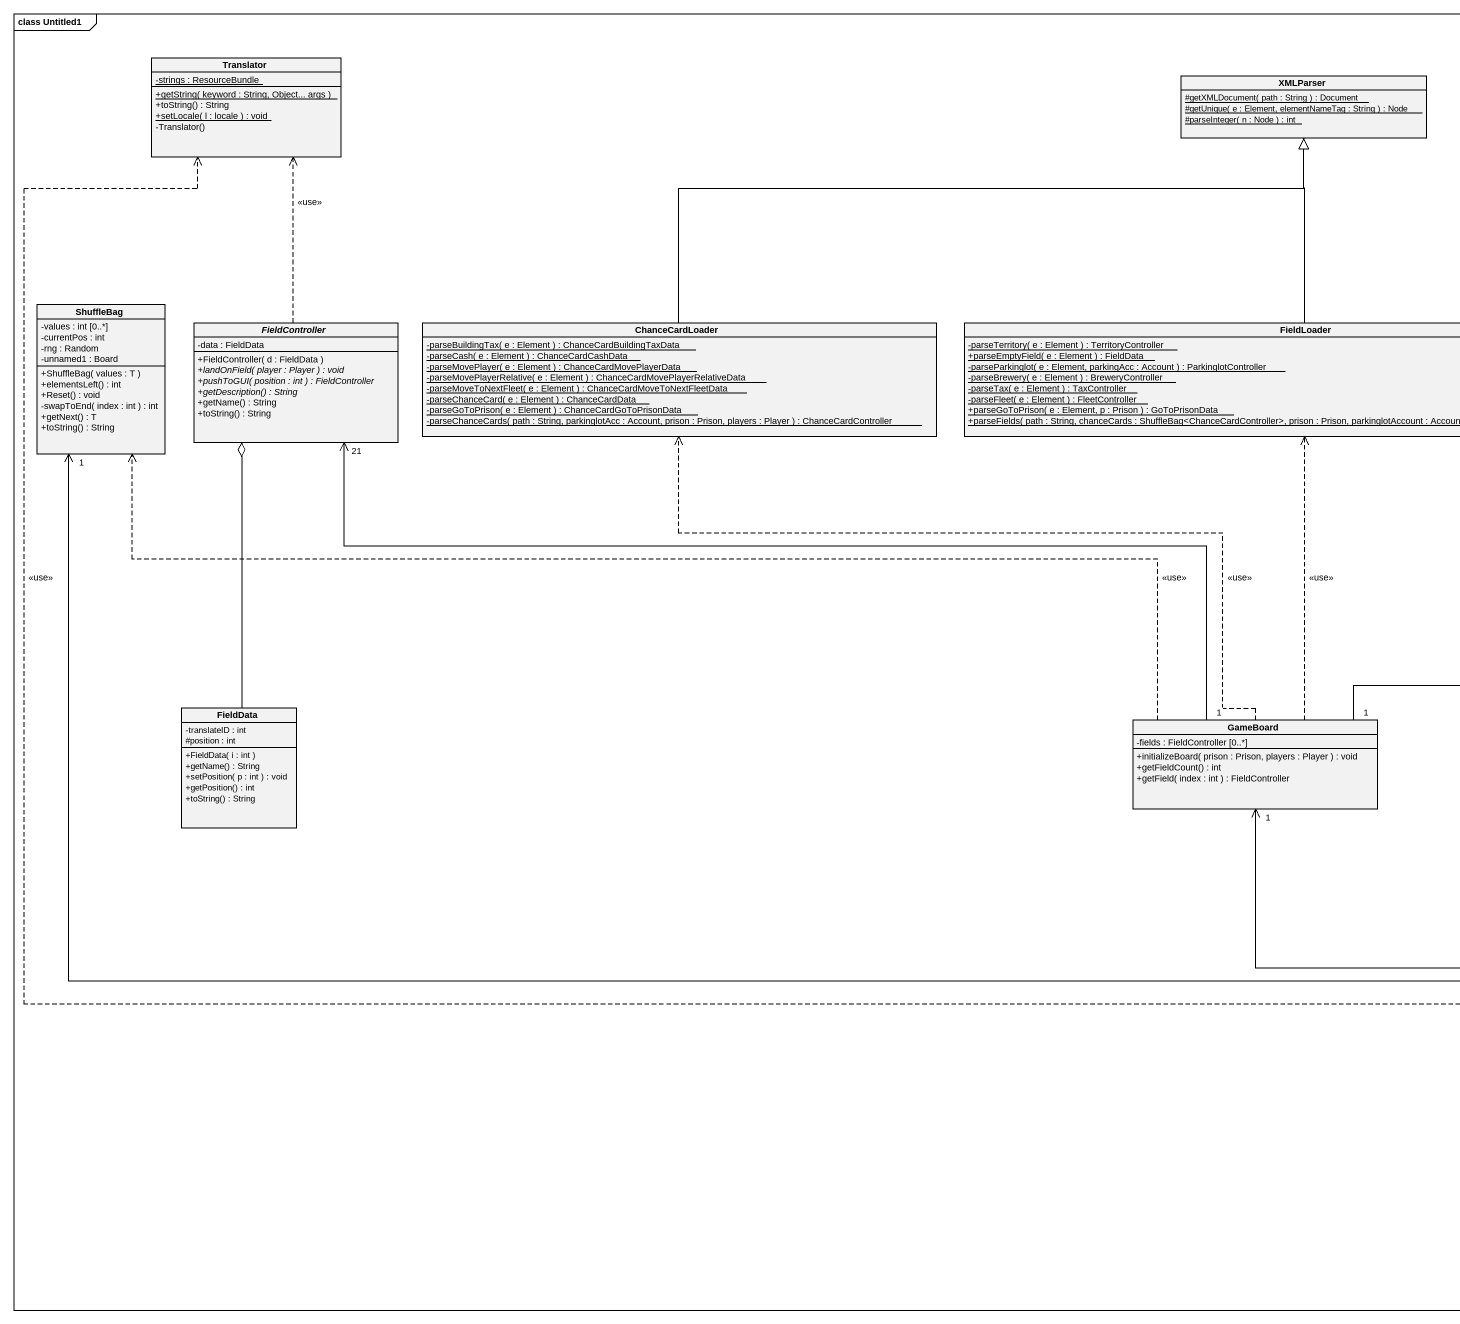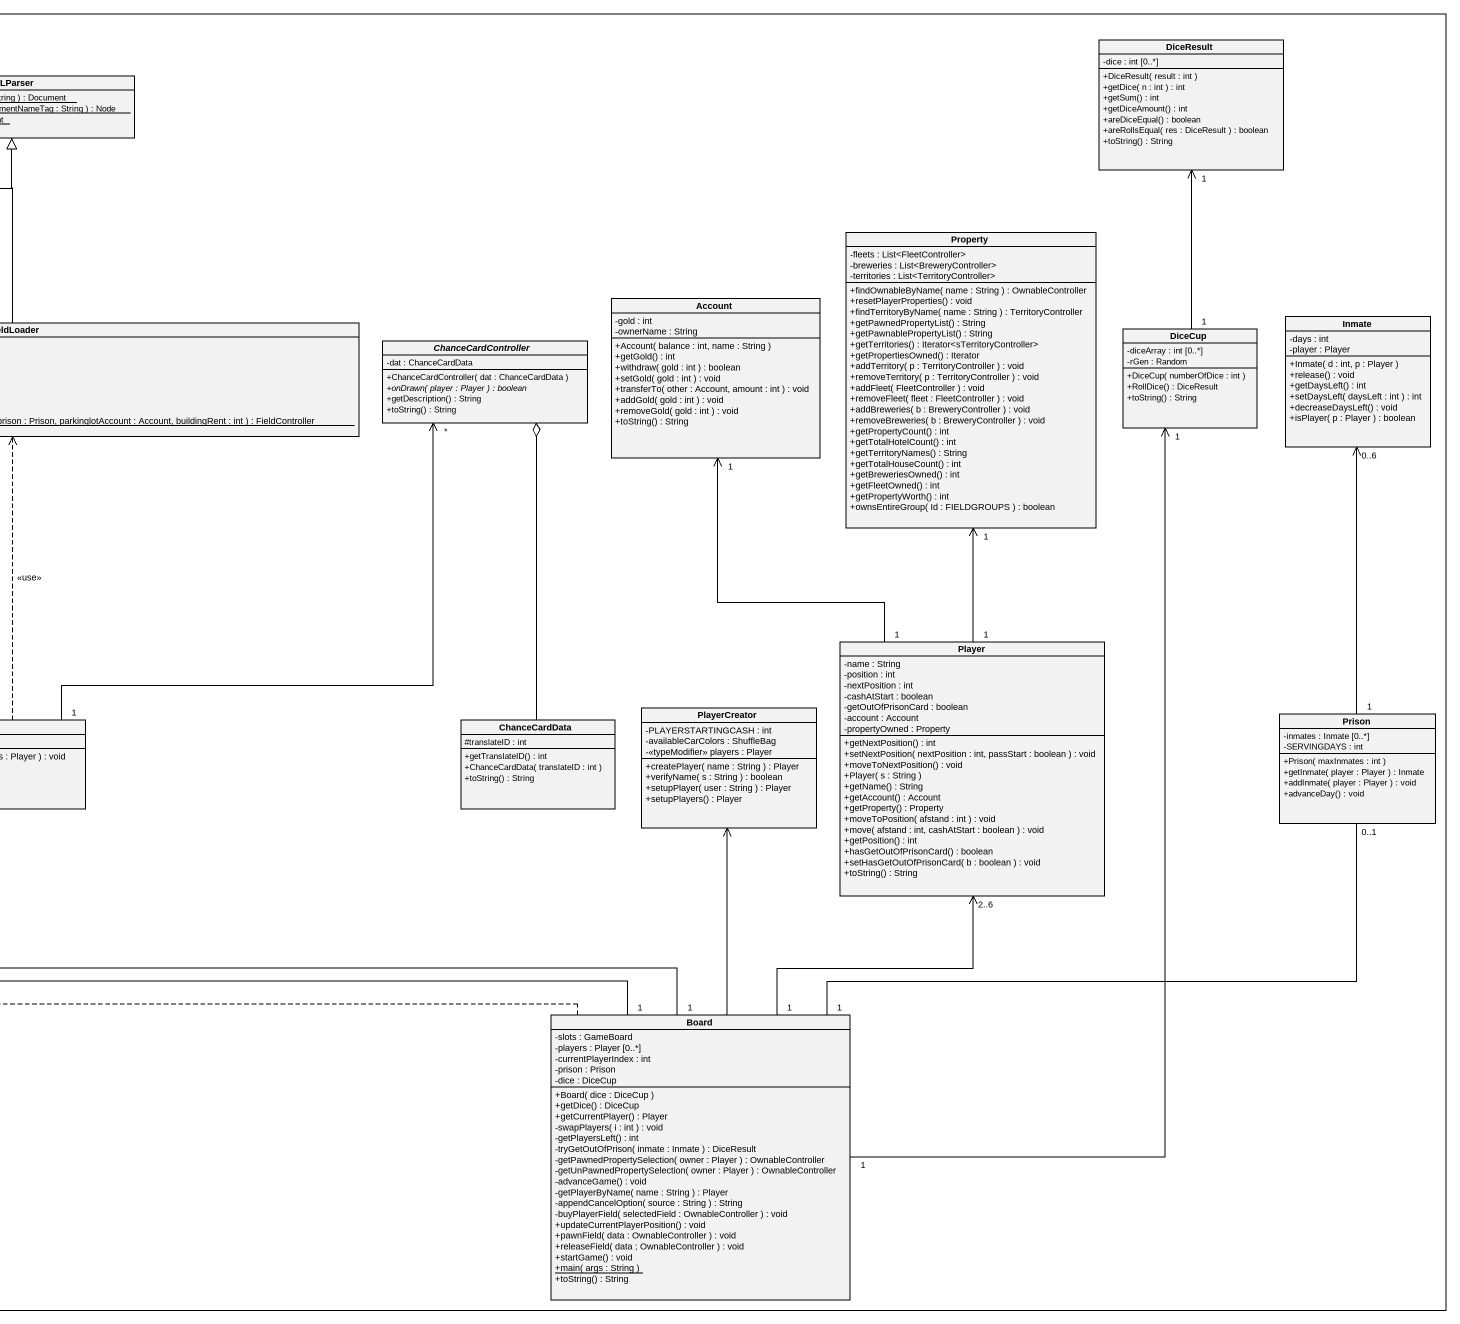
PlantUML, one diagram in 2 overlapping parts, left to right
@startuml
mainframe class Untitled1
hide circle
hide empty members
skinparam classAttributeIconSize 0
class DiceResult {
  -dice : int [0..*]
  +DiceResult( result : int )
  +getDice( n : int ) : int
  +getSum() : int
  +getDiceAmount() : int
  +areDiceEqual() : boolean
  +areRollsEqual( res : DiceResult ) : boolean
  +toString() : String
}
class Translator {
  {static} -strings : ResourceBundle
  {static} +getString( keyword : String, Object... args )
  +toString() : String
  {static} +setLocale( l : locale ) : void
  -Translator()
}
class XMLParser {
  {static} #getXMLDocument( path : String ) : Document
  {static} #getUnique( e : Element, elementNameTag : String ) : Node
  {static} #parseInteger( n : Node ) : int
}
class Property {
  -fleets : List<FleetController>
  -breweries : List<BreweryController>
  -territories : List<TerritoryController>
  +findOwnableByName( name : String ) : OwnableController
  +resetPlayerProperties() : void
  +findTerritoryByName( name : String ) : TerritoryController
  +getPawnedPropertyList() : String
  +getPawnablePropertyList() : String
  +getTerritories() : Iterator<sTerritoryController>
  +getPropertiesOwned() : Iterator
  +addTerritory( p : TerritoryController ) : void
  +removeTerritory( p : TerritoryController ) : void
  +addFleet( FleetController ) : void
  +removeFleet( fleet : FleetController ) : void
  +addBreweries( b : BreweryController ) : void
  +removeBreweries( b : BreweryController ) : void
  +getPropertyCount() : int
  +getTotalHotelCount() : int
  +getTerritoryNames() : String
  +getTotalHouseCount() : int
  +getBreweriesOwned() : int
  +getFleetOwned() : int
  +getPropertyWorth() : int
  +ownsEntireGroup( Id : FIELDGROUPS ) : boolean
}
class ShuffleBag {
  -values : int [0..*]
  -currentPos : int
  -rng : Random
  -unnamed1 : Board
  +ShuffleBag( values : T )
  +elementsLeft() : int
  +Reset() : void
  -swapToEnd( index : int ) : int
  +getNext() : T
  +toString() : String
}
class Account {
  -gold : int
  -ownerName : String
  +Account( balance : int, name : String )
  +getGold() : int
  +withdraw( gold : int ) : boolean
  +setGold( gold : int ) : void
  +transferTo( other : Account, amount : int ) : void
  +addGold( gold : int ) : void
  +removeGold( gold : int ) : void
  +toString() : String
}
class Inmate {
  -days : int
  -player : Player
  +Inmate( d : int, p : Player )
  +release() : void
  +getDaysLeft() : int
  +setDaysLeft( daysLeft : int ) : int
  +decreaseDaysLeft() : void
  +isPlayer( p : Player ) : boolean
}
abstract class FieldController {
  -data : FieldData
  +FieldController( d : FieldData )
  {abstract} +landOnField( player : Player ) : void
  {abstract} +pushToGUI( position : int ) : FieldController
  {abstract} +getDescription() : String
  +getName() : String
  +toString() : String
}
class ChanceCardLoader {
  {static} -parseBuildingTax( e : Element ) : ChanceCardBuildingTaxData
  {static} -parseCash( e : Element ) : ChanceCardCashData
  {static} -parseMovePlayer( e : Element ) : ChanceCardMovePlayerData
  {static} -parseMovePlayerRelative( e : Element ) : ChanceCardMovePlayerRelativeData
  {static} -parseMoveToNextFleet( e : Element ) : ChanceCardMoveToNextFleetData
  {static} -parseChanceCard( e : Element ) : ChanceCardData
  {static} -parseGoToPrison( e : Element ) : ChanceCardGoToPrisonData
  {static} -parseChanceCards( path : String, parkinglotAcc : Account, prison : Prison, players : Player ) : ChanceCardController
}
class FieldLoader {
  {static} -parseTerritory( e : Element ) : TerritoryController
  {static} +parseEmptyField( e : Element ) : FieldData
  {static} -parseParkinglot( e : Element, parkingAcc : Account ) : ParkinglotController
  {static} -parseBrewery( e : Element ) : BreweryController
  {static} -parseTax( e : Element ) : TaxController
  {static} -parseFleet( e : Element ) : FleetController
  {static} +parseGoToPrison( e : Element, p : Prison ) : GoToPrisonData
  {static} +parseFields( path : String, chanceCards : ShuffleBag<ChanceCardController>, prison : Prison, parkinglotAccount : Account, buildingRent : int ) : FieldController
}
abstract class ChanceCardController {
  -dat : ChanceCardData
  +ChanceCardController( dat : ChanceCardData )
  {abstract} +onDrawn( player : Player ) : boolean
  +getDescription() : String
  +toString() : String
}
class DiceCup {
  -diceArray : int [0..*]
  -rGen : Random
  +DiceCup( numberOfDice : int )
  +RollDice() : DiceResult
  +toString() : String
}
class Player {
  -name : String
  -position : int
  -nextPosition : int
  -cashAtStart : boolean
  -getOutOfPrisonCard : boolean
  -account : Account
  -propertyOwned : Property
  +getNextPosition() : int
  +setNextPosition( nextPosition : int, passStart : boolean ) : void
  +moveToNextPosition() : void
  +Player( s : String )
  +getName() : String
  +getAccount() : Account
  +getProperty() : Property
  +moveToPosition( afstand : int ) : void
  +move( afstand : int, cashAtStart : boolean ) : void
  +getPosition() : int
  +hasGetOutOfPrisonCard() : boolean
  +setHasGetOutOfPrisonCard( b : boolean ) : void
  +toString() : String
}
class FieldData {
  -translateID : int
  #position : int
  +FieldData( i : int )
  +getName() : String
  +setPosition( p : int ) : void
  +getPosition() : int
  +toString() : String
}
class GameBoard {
  -fields : FieldController [0..*]
  +initializeBoard( prison : Prison, players : Player ) : void
  +getFieldCount() : int
  +getField( index : int ) : FieldController
}
class ChanceCardData {
  #translateID : int
  +getTranslateID() : int
  +ChanceCardData( translateID : int )
  +toString() : String
}
class PlayerCreator {
  -PLAYERSTARTINGCASH : int
  -availableCarColors : ShuffleBag
  -<<typeModifier>> players : Player
  +createPlayer( name : String ) : Player
  +verifyName( s : String ) : boolean
  +setupPlayer( user : String ) : Player
  +setupPlayers() : Player
}
class Prison {
  -inmates : Inmate [0..*]
  -SERVINGDAYS : int
  +Prison( maxInmates : int )
  +getInmate( player : Player ) : Inmate
  +addInmate( player : Player ) : void
  +advanceDay() : void
}
class Board {
  -slots : GameBoard
  -players : Player [0..*]
  -currentPlayerIndex : int
  -prison : Prison
  -dice : DiceCup
  +Board( dice : DiceCup )
  +getDice() : DiceCup
  +getCurrentPlayer() : Player
  -swapPlayers( i : int ) : void
  -getPlayersLeft() : int
  -tryGetOutOfPrison( inmate : Inmate ) : DiceResult
  -getPawnedPropertySelection( owner : Player ) : OwnableController
  -getUnPawnedPropertySelection( owner : Player ) : OwnableController
  -advanceGame() : void
  -getPlayerByName( name : String ) : Player
  -appendCancelOption( source : String ) : String
  -buyPlayerField( selectedField : OwnableController ) : void
  +updateCurrentPlayerPosition() : void
  +pawnField( data : OwnableController ) : void
  +releaseField( data ; OwnableController ) : void
  +startGame() : void
  {static} +main( args : String )
  +toString() : String
}
FieldController .up.> Translator : <<use>>
FieldController o-- FieldData
ChanceCardLoader -right-|> XMLParser
FieldLoader -up-|> XMLParser
ChanceCardController o-- ChanceCardData
DiceCup "1" -up-> "1" DiceResult
Player "1" -up-> "1" Property
Player "1" -up-> "1" Account
GameBoard .left.> ShuffleBag : <<use>>
GameBoard "1" -left-> "21" FieldController
GameBoard .up.> ChanceCardLoader : <<use>>
GameBoard .up.> FieldLoader : <<use>>
GameBoard "1" -up-> "*" ChanceCardController
Prison "1" -up-> "0..6" Inmate
Board .up.> Translator : <<use>>
Board "1" -left-> "1" ShuffleBag
Board "1" -up-> "1" DiceCup
Board "1" -up-> "2..6" Player
Board "1" -left-> "1" GameBoard
Board -up-> PlayerCreator
Board "1" -right- "0..1" Prison
@enduml
